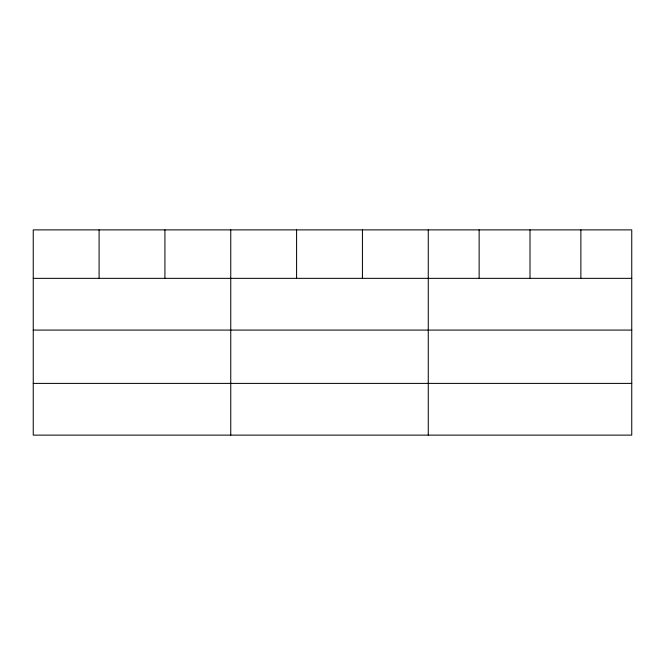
<?xml version="1.0" encoding="UTF-8"?>
<svg xmlns="http://www.w3.org/2000/svg" width="665" height="665" viewBox="0 0 665 665"><rect width="100%" height="100%" fill="white"/><g stroke="black" fill="none" stroke-linecap="round" stroke-linejoin="round"><path stroke-width="1" d="M631.75 330.081L631.75 229.882L33.25 229.882L33.25 435.118L631.75 435.118L631.75 330.081L33.25 330.081M33.25 278.344L631.75 278.344M33.25 383.389L631.75 383.389M580.877 229.882L580.877 278.344M530.005 229.882L530.005 278.344M479.132 229.882L479.132 278.344M428.26 229.882L428.26 435.118M362.425 229.882L362.425 278.344M296.59 229.882L296.59 278.344M230.755 229.882L230.755 435.118M164.92 229.882L164.92 278.344M99.085 229.882L99.085 278.344"/></g></svg>
